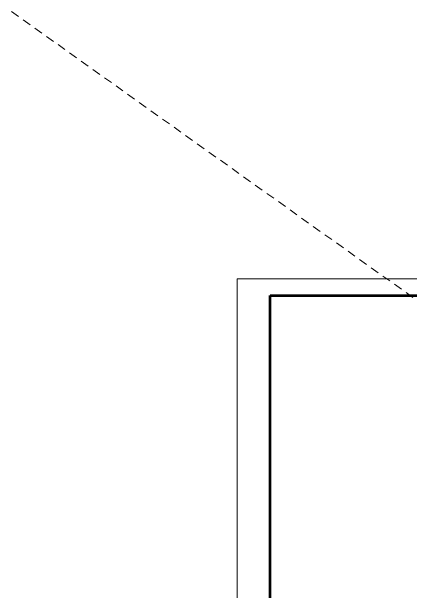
# Model space of a CAD drawing. Header units: inches. Extents: x -4443104 to -4439086, y 793046 to 798506.
# Drawn here: x -4441484 to -4440901, y 797658 to 798506 of the extents above; entities that cross this region are included whole.
import ezdxf

# ---------------------------------------------------------------- set-up
doc = ezdxf.new("R2010")
doc.units = ezdxf.units.IN
doc.header["$MEASUREMENT"] = 0
doc.linetypes.add('DGN Style 2', pattern=[20.825219, 12.495132, -8.330088])
doc.layers.add('Level 1', color=7, linetype='Continuous', lineweight=0)
doc.layers.add('Level 3', color=7, linetype='Continuous', lineweight=0)

msp = doc.modelspace()

# ---------------------------------------------------------------- linework, layer by layer
at = {"layer": 'Level 1', "color": 7, "linetype": 'Continuous', "lineweight": 0}
for p, q in [((-4441154.0755, 798114.9512), (-4439426.0755, 798114.9512)), ((-4441154.0755, 796962.9512), (-4441154.0755, 798114.9512))]:
    msp.add_line(p, q, dxfattribs=at)
at = {"layer": 'Level 1', "color": 7, "linetype": 'Continuous', "lineweight": 53}
for p, q in [((-4441106.0755, 798090.9512), (-4439474.0755, 798090.9512)), ((-4441106.0755, 796986.9512), (-4441106.0755, 798090.9512))]:
    msp.add_line(p, q, dxfattribs=at)
at = {"layer": 'Level 3', "color": 120, "linetype": 'DGN Style 2', "lineweight": 13}
msp.add_line((-4441484.0068, 798505.9651), (-4439086.4167, 796797.85), dxfattribs=at)

doc.saveas('drawing.dxf')
